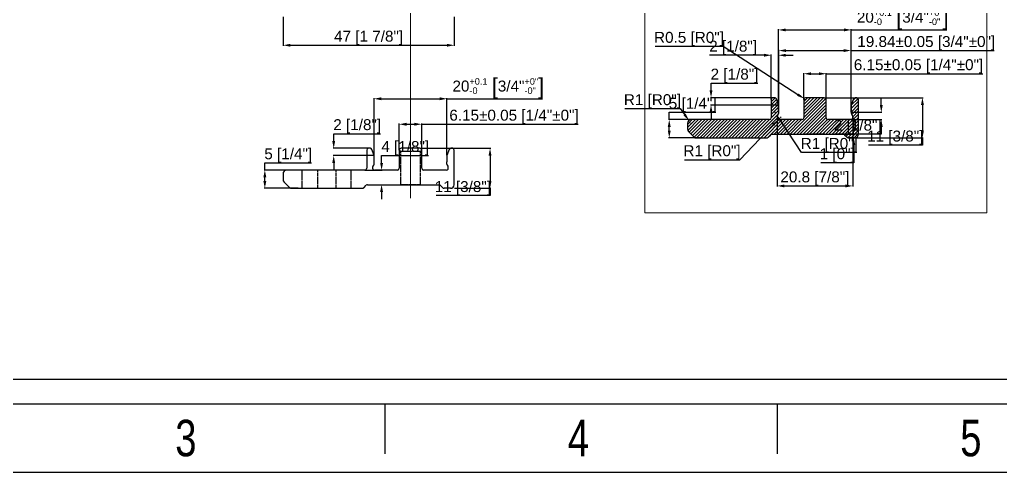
# Model space of a CAD drawing. Header units: millimetres. Extents: x 2185 to 26698, y 9658 to 17427.
# Drawn here: x 12673 to 12942.4, y 9658.1 to 9782.4 of the extents above; entities that cross this region are included whole.
import ezdxf

# ---------------------------------------------------------------- set-up
doc = ezdxf.new("R2010")
doc.units = ezdxf.units.MM
doc.linetypes.add('HIDDEN', pattern=[0.2, 0.1, -0.1])
doc.layers.add('02___PRT_ALL_AXES', color=7, linetype='Continuous')
doc.layers.add('DEFAULT_2', color=8, linetype='HIDDEN')
doc.styles.add('CKSTANDARD', font='arial.ttf')
doc.styles.add('Roamns', font='romans.shx')
doc.styles.get("Standard").update_dxf_attribs({"font": 'arial.ttf'})
doc.dimstyles.new('缩小5倍', dxfattribs={"dimtxt": 3, "dimasz": 2, "dimexe": 0.18, "dimexo": 0.0625, "dimgap": 0.09, "dimtad": 1, "dimtoh": 1, "dimzin": 9, "dimdsep": 46, "dimtxsty": 'Standard', "dimblk": '_FILLED', "dimcen": 0.09, "dimclrd": 3, "dimclre": 3, "dimclrt": 3, "dimazin": 2, "dimtfac": 1, "dimtofl": 0, "dimtmove": 0, "dimatfit": 3, "dimldrblk": '_FILLED', "dimfxl": 1, "dimtolj": 1, "dimtzin": 0, "dimarcsym": 0})

# ---------------------------------------------------------------- blocks, each defined once
blk = doc.blocks.new('standard template')
for p, q in [((456.3, 5254.1), (37408.8, 5254.1)), ((9417.5, 4851.4), (9417.5, 5254.1)), ((12589.2, 4851.4), (12589.2, 5254.1))]:
    blk.add_line(p, q)
blk.add_lwpolyline([(37962.6, 4700.3), (-97.5, 4700.3), (-97.5, 30879.2), (37962.6, 30879.2)], close=True)
at = {"style": 'CKSTANDARD', "width": 0.75}
for s, p in [('3', (7722.4, 4830.4)), ('4', (10894.1, 4830.4)), ('5', (14065.8, 4830.4))]:
    blk.add_text(s, height=294.8, dxfattribs=at).set_placement(p)
at = {"style": 'Roamns'}
for tag, p in [('PAGE_NAME', (27466, 7593.7)), ('PROJECT_NAME', (27466, 6883.9)), ('DRAWN_NAME', (27466, 6174.1)), ('VERSION', (34241, 6174.1)), ('SELECT_DATA', (27466, 5464.4)), ('PAGE_NUMBER', (34241, 5464.4))]:
    blk.add_attdef(tag, p, '', height=284.5, dxfattribs=at)
blk = doc.blocks.new('_FILLED')
at = {"color": 0, "linetype": 'ByBlock'}
blk.add_solid([(0, 0), (-1, 0.2), (-1, -0.2)], dxfattribs=at)
blk = doc.blocks.new('*D205')
at = {"color": 3, "lineweight": -2, "transparency": 16777216}
for p, q in [((12745.37, 9783.18), (12745.37, 9775.18)), ((12792.37, 9783.18), (12792.37, 9775.18)), ((12747.37, 9775.36), (12790.37, 9775.36))]:
    blk.add_line(p, q, dxfattribs=at)
at = {"layer": 'Defpoints', "color": 0, "transparency": 16777216}
for p in [(12745.37, 9783.25), (12792.37, 9783.25), (12792.37, 9775.36)]:
    blk.add_point(p, dxfattribs=at)
at = {"color": 3, "lineweight": -2, "transparency": 16777216, "xscale": 2, "yscale": 2, "zscale": 2, "rotation": 180}
blk.add_blockref('_FILLED', (12745.37, 9775.36), dxfattribs=at)
at = {"color": 3, "lineweight": -2, "transparency": 16777216, "xscale": 2, "yscale": 2, "zscale": 2}
blk.add_blockref('_FILLED', (12792.37, 9775.36), dxfattribs=at)
at = {"color": 3, "lineweight": 5, "transparency": 16777216, "insert": (12768.87, 9777.39), "char_height": 3, "attachment_point": 5}
blk.add_mtext('\\A1;47 [1 7/8"]', dxfattribs=at)
blk = doc.blocks.new('*D207')
at = {"color": 3, "lineweight": -2, "transparency": 16777216}
for p, q in [((12740.37, 9741.08), (12740.37, 9743.08)), ((12740.37, 9743.08), (12753.15, 9743.08)), ((12746.8, 9741.08), (12740.19, 9741.08)), ((12740.37, 9738.08), (12740.37, 9739.08)), ((12749.51, 9736.08), (12740.19, 9736.08))]:
    blk.add_line(p, q, dxfattribs=at)
at = {"layer": 'Defpoints', "color": 0, "transparency": 16777216}
for p in [(12740.37, 9741.08), (12746.87, 9741.08), (12749.57, 9736.08)]:
    blk.add_point(p, dxfattribs=at)
at = {"color": 3, "lineweight": -2, "transparency": 16777216, "xscale": 2, "yscale": 2, "zscale": 2}
for p, rotation in [((12740.37, 9741.08), 90), ((12740.37, 9736.08), 270)]:
    blk.add_blockref('_FILLED', p, dxfattribs=dict(at, rotation=rotation))
at = {"color": 3, "lineweight": 5, "transparency": 16777216, "insert": (12746.8, 9745.11), "char_height": 3, "attachment_point": 5}
blk.add_mtext('\\A1;5 [1/4"]', dxfattribs=at)
blk = doc.blocks.new('*D208')
at = {"color": 3, "lineweight": -2, "transparency": 16777216}
for p, q in [((12777.29, 9746.59), (12777.29, 9753.85)), ((12779.29, 9753.67), (12781.44, 9753.67)), ((12783.44, 9746.59), (12783.44, 9753.85)), ((12783.44, 9753.67), (12826.46, 9753.67))]:
    blk.add_line(p, q, dxfattribs=at)
at = {"layer": 'Defpoints', "color": 0, "transparency": 16777216}
for p in [(12783.44, 9753.67), (12777.29, 9746.53), (12783.44, 9746.53)]:
    blk.add_point(p, dxfattribs=at)
at = {"color": 3, "lineweight": -2, "transparency": 16777216, "xscale": 2, "yscale": 2, "zscale": 2, "rotation": 180}
blk.add_blockref('_FILLED', (12777.29, 9753.67), dxfattribs=at)
at = {"color": 3, "lineweight": -2, "transparency": 16777216, "xscale": 2, "yscale": 2, "zscale": 2}
blk.add_blockref('_FILLED', (12783.44, 9753.67), dxfattribs=at)
at = {"color": 3, "lineweight": 5, "transparency": 16777216, "insert": (12808.81, 9755.71), "char_height": 3, "attachment_point": 5}
blk.add_mtext('\\A1;6.15±0.05 [1/4"±0"]', dxfattribs=at)
blk = doc.blocks.new('*D209')
at = {"color": 3, "lineweight": -2, "transparency": 16777216}
for p, q in [((12783, 9747.08), (12802.39, 9747.08)), ((12802.21, 9745.08), (12802.21, 9738.08)), ((12802.21, 9734.08), (12787.38, 9734.08)), ((12792.43, 9736.08), (12802.39, 9736.08)), ((12802.21, 9736.08), (12802.21, 9734.08))]:
    blk.add_line(p, q, dxfattribs=at)
at = {"layer": 'Defpoints', "color": 0, "transparency": 16777216}
for p in [(12782.94, 9747.08), (12792.37, 9736.08), (12802.21, 9736.08)]:
    blk.add_point(p, dxfattribs=at)
at = {"color": 3, "lineweight": -2, "transparency": 16777216, "xscale": 2, "yscale": 2, "zscale": 2}
for p, rotation in [((12802.21, 9747.08), 90), ((12802.21, 9736.08), 270)]:
    blk.add_blockref('_FILLED', p, dxfattribs=dict(at, rotation=rotation))
at = {"color": 3, "lineweight": 5, "transparency": 16777216, "insert": (12794.75, 9736.11), "char_height": 3, "attachment_point": 5}
blk.add_mtext('\\A1;11 [3/8"]', dxfattribs=at)
blk = doc.blocks.new('*D210')
at = {"color": 3, "lineweight": -2, "transparency": 16777216}
for p, q in [((12772.43, 9743.08), (12772.43, 9745.08)), ((12772.43, 9745.08), (12785.33, 9745.08)), ((12767.93, 9741.08), (12772.61, 9741.08)), ((12769.43, 9737.08), (12772.61, 9737.08)), ((12772.43, 9735.08), (12772.43, 9733.08))]:
    blk.add_line(p, q, dxfattribs=at)
at = {"layer": 'Defpoints', "color": 0, "transparency": 16777216}
for p in [(12767.87, 9741.08), (12772.43, 9741.08), (12769.37, 9737.08)]:
    blk.add_point(p, dxfattribs=at)
at = {"color": 3, "lineweight": -2, "transparency": 16777216, "xscale": 2, "yscale": 2, "zscale": 2}
for p, rotation in [((12772.43, 9741.08), 270), ((12772.43, 9737.08), 90)]:
    blk.add_blockref('_FILLED', p, dxfattribs=dict(at, rotation=rotation))
at = {"color": 3, "lineweight": 5, "transparency": 16777216, "insert": (12778.93, 9747.11), "char_height": 3, "attachment_point": 5}
blk.add_mtext('\\A1;4 [1/8"]', dxfattribs=at)
blk = doc.blocks.new('*D211')
at = {"color": 3, "lineweight": -2, "transparency": 16777216}
for p, q in [((12770.37, 9745.14), (12770.37, 9760.85)), ((12790.37, 9745.14), (12790.37, 9760.85)), ((12772.37, 9760.67), (12788.37, 9760.67)), ((12790.37, 9760.67), (12816.63, 9760.67))]:
    blk.add_line(p, q, dxfattribs=at)
at = {"layer": 'Defpoints', "color": 0, "transparency": 16777216}
for p in [(12790.37, 9760.67), (12770.37, 9745.08), (12790.37, 9745.08)]:
    blk.add_point(p, dxfattribs=at)
at = {"color": 3, "lineweight": -2, "transparency": 16777216, "xscale": 2, "yscale": 2, "zscale": 2, "rotation": 180}
blk.add_blockref('_FILLED', (12770.37, 9760.67), dxfattribs=at)
at = {"color": 3, "lineweight": -2, "transparency": 16777216, "xscale": 2, "yscale": 2, "zscale": 2}
blk.add_blockref('_FILLED', (12790.37, 9760.67), dxfattribs=at)
at = {"color": 3, "lineweight": 5, "transparency": 16777216, "insert": (12804.5, 9763.51), "char_height": 3, "attachment_point": 5}
blk.add_mtext('\\A1;20{\\H1.8;\\S+0.1^ -0;} {\\o\\l\\H4.32;[}3/4"{\\H1.8;\\S+0"^ -0";}{\\o\\l\\H4.32;]}', dxfattribs=at)
blk = doc.blocks.new('*D212')
at = {"color": 3, "lineweight": -2, "transparency": 16777216}
for p, q in [((12759.28, 9749.08), (12759.28, 9751.08)), ((12759.28, 9751.08), (12772.11, 9751.08)), ((12769.41, 9747.08), (12759.1, 9747.08)), ((12770.3, 9745.08), (12759.1, 9745.08)), ((12759.28, 9743.08), (12759.28, 9741.08))]:
    blk.add_line(p, q, dxfattribs=at)
at = {"layer": 'Defpoints', "color": 0, "transparency": 16777216}
for p in [(12759.28, 9745.08), (12769.48, 9747.08), (12770.37, 9745.08)]:
    blk.add_point(p, dxfattribs=at)
at = {"color": 3, "lineweight": -2, "transparency": 16777216, "xscale": 2, "yscale": 2, "zscale": 2}
for p, rotation in [((12759.28, 9747.08), 270), ((12759.28, 9745.08), 90)]:
    blk.add_blockref('_FILLED', p, dxfattribs=dict(at, rotation=rotation))
at = {"color": 3, "lineweight": 5, "transparency": 16777216, "insert": (12765.74, 9753.11), "char_height": 3, "attachment_point": 5}
blk.add_mtext('\\A1;2 [1/8"]', dxfattribs=at)
blk = doc.blocks.new('*D194')
at = {"color": 3, "lineweight": -2, "transparency": 16777216}
for p, q in [((12851.43, 9754.95), (12851.43, 9756.95)), ((12851.43, 9756.95), (12864.21, 9756.95)), ((12857.87, 9754.95), (12851.25, 9754.95)), ((12851.43, 9751.95), (12851.43, 9752.95)), ((12860.58, 9749.95), (12851.25, 9749.95))]:
    blk.add_line(p, q, dxfattribs=at)
at = {"layer": 'Defpoints', "color": 0, "transparency": 16777216}
for p in [(12851.43, 9754.95), (12857.93, 9754.95), (12860.64, 9749.95)]:
    blk.add_point(p, dxfattribs=at)
at = {"color": 3, "lineweight": -2, "transparency": 16777216, "xscale": 2, "yscale": 2, "zscale": 2}
for p, rotation in [((12851.43, 9754.95), 90), ((12851.43, 9749.95), 270)]:
    blk.add_blockref('_FILLED', p, dxfattribs=dict(at, rotation=rotation))
at = {"color": 3, "lineweight": 5, "transparency": 16777216, "insert": (12857.87, 9758.98), "char_height": 3, "attachment_point": 5}
blk.add_mtext('\\A1;5 [1/4"]', dxfattribs=at)
blk = doc.blocks.new('*D195')
at = {"color": 3, "lineweight": -2, "transparency": 16777216}
for p, q in [((12888.36, 9760.46), (12888.36, 9767.72)), ((12890.36, 9767.54), (12892.51, 9767.54)), ((12894.51, 9760.46), (12894.51, 9767.72)), ((12894.51, 9767.54), (12937.52, 9767.54))]:
    blk.add_line(p, q, dxfattribs=at)
at = {"layer": 'Defpoints', "color": 0, "transparency": 16777216}
for p in [(12894.51, 9767.54), (12888.36, 9760.4), (12894.51, 9760.4)]:
    blk.add_point(p, dxfattribs=at)
at = {"color": 3, "lineweight": -2, "transparency": 16777216, "xscale": 2, "yscale": 2, "zscale": 2, "rotation": 180}
blk.add_blockref('_FILLED', (12888.36, 9767.54), dxfattribs=at)
at = {"color": 3, "lineweight": -2, "transparency": 16777216, "xscale": 2, "yscale": 2, "zscale": 2}
blk.add_blockref('_FILLED', (12894.51, 9767.54), dxfattribs=at)
at = {"color": 3, "lineweight": 5, "transparency": 16777216, "insert": (12919.88, 9769.57), "char_height": 3, "attachment_point": 5}
blk.add_mtext('\\A1;6.15±0.05 [1/4"±0"]', dxfattribs=at)
blk = doc.blocks.new('*D196')
at = {"color": 3, "lineweight": -2, "transparency": 16777216}
for p, q in [((12894.07, 9760.95), (12921.14, 9760.95)), ((12920.96, 9758.95), (12920.96, 9751.95)), ((12902.49, 9749.95), (12921.14, 9749.95)), ((12920.96, 9749.95), (12920.96, 9747.95)), ((12920.96, 9747.95), (12906.13, 9747.95))]:
    blk.add_line(p, q, dxfattribs=at)
at = {"layer": 'Defpoints', "color": 0, "transparency": 16777216}
for p in [(12894.01, 9760.95), (12902.43, 9749.95), (12920.96, 9749.95)]:
    blk.add_point(p, dxfattribs=at)
at = {"color": 3, "lineweight": -2, "transparency": 16777216, "xscale": 2, "yscale": 2, "zscale": 2}
for p, rotation in [((12920.96, 9760.95), 90), ((12920.96, 9749.95), 270)]:
    blk.add_blockref('_FILLED', p, dxfattribs=dict(at, rotation=rotation))
at = {"color": 3, "lineweight": 5, "transparency": 16777216, "insert": (12913.5, 9749.98), "char_height": 3, "attachment_point": 5}
blk.add_mtext('\\A1;11 [3/8"]', dxfattribs=at)
blk = doc.blocks.new('*D197')
at = {"color": 3, "lineweight": -2, "transparency": 16777216}
for p, q in [((12881.43, 9759.01), (12881.43, 9779.75)), ((12883.43, 9779.57), (12899.43, 9779.57)), ((12901.43, 9759.01), (12901.43, 9779.75)), ((12901.43, 9779.57), (12927.69, 9779.57))]:
    blk.add_line(p, q, dxfattribs=at)
at = {"layer": 'Defpoints', "color": 0, "transparency": 16777216}
for p in [(12901.43, 9779.57), (12881.43, 9758.95), (12901.43, 9758.95)]:
    blk.add_point(p, dxfattribs=at)
at = {"color": 3, "lineweight": -2, "transparency": 16777216, "xscale": 2, "yscale": 2, "zscale": 2, "rotation": 180}
blk.add_blockref('_FILLED', (12881.43, 9779.57), dxfattribs=at)
at = {"color": 3, "lineweight": -2, "transparency": 16777216, "xscale": 2, "yscale": 2, "zscale": 2}
blk.add_blockref('_FILLED', (12901.43, 9779.57), dxfattribs=at)
at = {"color": 3, "lineweight": 5, "transparency": 16777216, "insert": (12915.56, 9782.42), "char_height": 3, "attachment_point": 5}
blk.add_mtext('\\A1;20{\\H1.8;\\S+0.1^ -0;} {\\o\\l\\H4.32;[}3/4"{\\H1.8;\\S+0"^ -0";}{\\o\\l\\H4.32;]}', dxfattribs=at)
blk = doc.blocks.new('*D198')
at = {"color": 3, "lineweight": -2, "transparency": 16777216}
for p, q in [((12862.9, 9762.95), (12862.9, 9764.95)), ((12862.9, 9764.95), (12875.73, 9764.95)), ((12880.48, 9760.95), (12862.72, 9760.95)), ((12881.37, 9758.95), (12862.72, 9758.95)), ((12862.9, 9756.95), (12862.9, 9754.95))]:
    blk.add_line(p, q, dxfattribs=at)
at = {"layer": 'Defpoints', "color": 0, "transparency": 16777216}
for p in [(12880.54, 9760.95), (12862.9, 9758.95), (12881.43, 9758.95)]:
    blk.add_point(p, dxfattribs=at)
at = {"color": 3, "lineweight": -2, "transparency": 16777216, "xscale": 2, "yscale": 2, "zscale": 2}
for p, rotation in [((12862.9, 9760.95), 270), ((12862.9, 9758.95), 90)]:
    blk.add_blockref('_FILLED', p, dxfattribs=dict(at, rotation=rotation))
at = {"color": 3, "lineweight": 5, "transparency": 16777216, "insert": (12869.36, 9766.98), "char_height": 3, "attachment_point": 5}
blk.add_mtext('\\A1;2 [1/8"]', dxfattribs=at)
blk = doc.blocks.new('*D199')
at = {"color": 3, "lineweight": -2, "transparency": 16777216}
for p, q in [((12881.51, 9757.01), (12881.51, 9774.08)), ((12883.51, 9773.9), (12899.35, 9773.9)), ((12901.35, 9757.01), (12901.35, 9774.08)), ((12901.35, 9773.9), (12940.67, 9773.9))]:
    blk.add_line(p, q, dxfattribs=at)
at = {"layer": 'Defpoints', "color": 0, "transparency": 16777216}
for p in [(12901.35, 9773.9), (12881.51, 9756.95), (12901.35, 9756.95)]:
    blk.add_point(p, dxfattribs=at)
at = {"color": 3, "lineweight": -2, "transparency": 16777216, "xscale": 2, "yscale": 2, "zscale": 2, "rotation": 180}
blk.add_blockref('_FILLED', (12881.51, 9773.9), dxfattribs=at)
at = {"color": 3, "lineweight": -2, "transparency": 16777216, "xscale": 2, "yscale": 2, "zscale": 2}
blk.add_blockref('_FILLED', (12901.35, 9773.9), dxfattribs=at)
at = {"color": 3, "lineweight": 5, "transparency": 16777216, "insert": (12922.01, 9775.93), "char_height": 3, "attachment_point": 5}
blk.add_mtext('\\A1;19.84±0.05 [3/4"±0"]', dxfattribs=at)
blk = doc.blocks.new('*D214')
at = {"color": 3, "lineweight": -2, "transparency": 16777216}
for p, q in [((12902.1, 9752.95), (12902.1, 9754.95)), ((12899.29, 9750.95), (12902.28, 9750.95)), ((12900.7, 9749.95), (12902.28, 9749.95)), ((12902.1, 9747.95), (12902.1, 9743.11)), ((12902.1, 9743.11), (12893.1, 9743.11))]:
    blk.add_line(p, q, dxfattribs=at)
at = {"layer": 'Defpoints', "color": 0, "transparency": 16777216}
for p in [(12899.22, 9750.95), (12900.64, 9749.95), (12902.1, 9749.95)]:
    blk.add_point(p, dxfattribs=at)
at = {"color": 3, "lineweight": -2, "transparency": 16777216, "xscale": 2, "yscale": 2, "zscale": 2}
for p, rotation in [((12902.1, 9750.95), 270), ((12902.1, 9749.95), 90)]:
    blk.add_blockref('_FILLED', p, dxfattribs=dict(at, rotation=rotation))
at = {"color": 3, "lineweight": 5, "transparency": 16777216, "insert": (12897.56, 9745.12), "char_height": 3, "attachment_point": 5}
blk.add_mtext('\\A1;1 [0"]', dxfattribs=at)
blk = doc.blocks.new('*D215')
at = {"color": 3, "lineweight": -2, "transparency": 16777216}
for p, q in [((12909.66, 9758.95), (12909.66, 9760.95)), ((12901.41, 9756.95), (12909.84, 9756.95)), ((12901.35, 9754.95), (12909.84, 9754.95)), ((12909.66, 9752.95), (12909.66, 9750.95)), ((12909.66, 9750.95), (12896.82, 9750.95))]:
    blk.add_line(p, q, dxfattribs=at)
at = {"layer": 'Defpoints', "color": 0, "transparency": 16777216}
for p in [(12901.35, 9756.95), (12901.29, 9754.95), (12909.66, 9754.95)]:
    blk.add_point(p, dxfattribs=at)
at = {"color": 3, "lineweight": -2, "transparency": 16777216, "xscale": 2, "yscale": 2, "zscale": 2}
for p, rotation in [((12909.66, 9756.95), 270), ((12909.66, 9754.95), 90)]:
    blk.add_blockref('_FILLED', p, dxfattribs=dict(at, rotation=rotation))
at = {"color": 3, "lineweight": 5, "transparency": 16777216, "insert": (12903.2, 9752.98), "char_height": 3, "attachment_point": 5}
blk.add_mtext('\\A1;2 [1/8"]', dxfattribs=at)
blk = doc.blocks.new('*D216')
at = {"color": 3, "lineweight": -2, "transparency": 16777216}
for p, q in [((12877.43, 9772.62), (12862.51, 9772.62)), ((12879.43, 9760.51), (12879.43, 9772.8)), ((12881.43, 9759.01), (12881.43, 9772.8)), ((12883.43, 9772.62), (12885.43, 9772.62))]:
    blk.add_line(p, q, dxfattribs=at)
at = {"layer": 'Defpoints', "color": 0, "transparency": 16777216}
for p in [(12879.43, 9772.62), (12879.43, 9760.45), (12881.43, 9758.95)]:
    blk.add_point(p, dxfattribs=at)
at = {"color": 3, "lineweight": -2, "transparency": 16777216, "xscale": 2, "yscale": 2, "zscale": 2}
blk.add_blockref('_FILLED', (12879.43, 9772.62), dxfattribs=at)
at = {"color": 3, "lineweight": -2, "transparency": 16777216, "xscale": 2, "yscale": 2, "zscale": 2, "rotation": 180}
blk.add_blockref('_FILLED', (12881.43, 9772.62), dxfattribs=at)
at = {"color": 3, "lineweight": 5, "transparency": 16777216, "insert": (12868.97, 9774.65), "char_height": 3, "attachment_point": 5}
blk.add_mtext('\\A1;2 [1/8"]', dxfattribs=at)
blk = doc.blocks.new('*D217')
at = {"color": 3, "lineweight": -2, "transparency": 16777216}
for p, q in [((12881.03, 9755.58), (12881.03, 9736.56)), ((12901.83, 9755.58), (12901.83, 9736.56)), ((12883.03, 9736.74), (12899.83, 9736.74))]:
    blk.add_line(p, q, dxfattribs=at)
at = {"layer": 'Defpoints', "color": 0, "transparency": 16777216}
for p in [(12881.03, 9755.65), (12901.83, 9755.65), (12901.83, 9736.74)]:
    blk.add_point(p, dxfattribs=at)
at = {"color": 3, "lineweight": -2, "transparency": 16777216, "xscale": 2, "yscale": 2, "zscale": 2, "rotation": 180}
blk.add_blockref('_FILLED', (12881.03, 9736.74), dxfattribs=at)
at = {"color": 3, "lineweight": -2, "transparency": 16777216, "xscale": 2, "yscale": 2, "zscale": 2}
blk.add_blockref('_FILLED', (12901.83, 9736.74), dxfattribs=at)
at = {"color": 3, "lineweight": 5, "transparency": 16777216, "insert": (12891.43, 9738.77), "char_height": 3, "attachment_point": 5}
blk.add_mtext('\\A1;20.8 [7/8"]', dxfattribs=at)
blk = doc.blocks.new('*D218')
at = {"color": 3, "lineweight": -2, "transparency": 16777216}
for p, q in [((12880.42, 9756.95), (12880.6, 9756.95)), ((12880.51, 9756.86), (12880.51, 9757.04)), ((12887.74, 9745.95), (12882.16, 9754.44)), ((12902.92, 9745.95), (12887.74, 9745.95))]:
    blk.add_line(p, q, dxfattribs=at)
blk.add_arc((12880.51, 9756.95), 1, 293.0111, 315.8832, dxfattribs=at)
at = {"layer": 'Defpoints', "color": 0, "transparency": 16777216}
for p in [(12880.51, 9756.95), (12881.06, 9756.11)]:
    blk.add_point(p, dxfattribs=at)
at = {"color": 3, "lineweight": -2, "transparency": 16777216, "xscale": 2, "yscale": 2, "zscale": 2, "rotation": 123.3243531956145}
blk.add_blockref('_FILLED', (12881.06, 9756.11), dxfattribs=at)
at = {"color": 3, "lineweight": 5, "transparency": 16777216, "insert": (12895.38, 9747.96), "char_height": 3, "attachment_point": 5}
blk.add_mtext('\\A1;R1 [R0"]', dxfattribs=at)
blk = doc.blocks.new('*D219')
at = {"color": 3, "lineweight": -2, "transparency": 16777216}
for p, q in [((12881.94, 9755.65), (12882.12, 9755.65)), ((12882.03, 9755.56), (12882.03, 9755.74)), ((12870.81, 9743.93), (12879.96, 9753.48)), ((12855.63, 9743.93), (12870.81, 9743.93))]:
    blk.add_line(p, q, dxfattribs=at)
blk.add_arc((12882.03, 9755.65), 1, 207.1784, 236.5438, dxfattribs=at)
at = {"layer": 'Defpoints', "color": 0, "transparency": 16777216}
for p in [(12882.03, 9755.65), (12881.34, 9754.92)]:
    blk.add_point(p, dxfattribs=at)
at = {"color": 3, "lineweight": -2, "transparency": 16777216, "xscale": 2, "yscale": 2, "zscale": 2, "rotation": 46.2305995474691}
blk.add_blockref('_FILLED', (12881.34, 9754.92), dxfattribs=at)
at = {"color": 3, "lineweight": 5, "transparency": 16777216, "insert": (12863.17, 9745.95), "char_height": 3, "attachment_point": 5}
blk.add_mtext('\\A1;R1 [R0"]', dxfattribs=at)
blk = doc.blocks.new('*D220')
at = {"color": 3, "lineweight": -2, "transparency": 16777216}
for p, q in [((12839.26, 9757.96), (12854.45, 9757.96)), ((12854.45, 9757.96), (12855.64, 9756.35)), ((12857.34, 9753.95), (12857.52, 9753.95)), ((12857.43, 9753.86), (12857.43, 9754.04))]:
    blk.add_line(p, q, dxfattribs=at)
at = {"layer": 'Defpoints', "color": 0, "transparency": 16777216}
for p in [(12856.83, 9754.75), (12857.43, 9753.95)]:
    blk.add_point(p, dxfattribs=at)
at = {"color": 3, "lineweight": -2, "transparency": 16777216, "xscale": 2, "yscale": 2, "zscale": 2, "rotation": 306.6338123293356}
blk.add_blockref('_FILLED', (12856.83, 9754.75), dxfattribs=at)
at = {"color": 3, "lineweight": 5, "transparency": 16777216, "insert": (12846.81, 9759.97), "char_height": 3, "attachment_point": 5}
blk.add_mtext('\\A1;R1 [R0"]', dxfattribs=at)
blk = doc.blocks.new('*D221')
at = {"color": 3, "lineweight": -2, "transparency": 16777216}
for p, q in [((12847.55, 9775.07), (12866.23, 9775.07)), ((12866.23, 9775.07), (12886.76, 9761.8)), ((12888.77, 9760.45), (12888.95, 9760.45)), ((12888.86, 9760.36), (12888.86, 9760.54))]:
    blk.add_line(p, q, dxfattribs=at)
at = {"layer": 'Defpoints', "color": 0, "transparency": 16777216}
for p in [(12888.44, 9760.72), (12888.86, 9760.45)]:
    blk.add_point(p, dxfattribs=at)
at = {"color": 3, "lineweight": -2, "transparency": 16777216, "xscale": 2, "yscale": 2, "zscale": 2, "rotation": 327.1248593963745}
blk.add_blockref('_FILLED', (12888.44, 9760.72), dxfattribs=at)
at = {"color": 3, "lineweight": 5, "transparency": 16777216, "insert": (12856.85, 9777.08), "char_height": 3, "attachment_point": 5}
blk.add_mtext('\\A1;R0.5 [R0"]', dxfattribs=at)

msp = doc.modelspace()

# ---------------------------------------------------------------- hatches: boundary and pattern name
at = {"lineweight": 5}
h = msp.add_hatch(dxfattribs=at)
h.set_pattern_fill('ANSI31', color=2, scale=5)
h.set_pattern_definition([(45, (11106.2868, 1630.7062), (-0.44194174, 0.44194174), [])])
h.paths.add_polyline_path([(12857.431, 9754.947, 0.4142136), (12856.431, 9753.947), (12856.431, 9752.361, 0.1989124), (12856.724, 9751.654), (12858.284, 9750.093, 0.1989124), (12858.638, 9749.947), (12878.224, 9749.947, 0.1989124), (12878.577, 9750.093), (12879.284, 9750.8, -0.1989124), (12879.638, 9750.947), (12899.224, 9750.947, -0.1989124), (12899.577, 9750.8), (12900.284, 9750.093, 0.1989124), (12900.638, 9749.947), (12902.431, 9749.947, 0.4142136), (12903.431, 9750.947), (12903.431, 9760.447, 0.4142136), (12902.931, 9760.947), (12902.485, 9760.947, 0.3187078), (12902.014, 9760.612), (12901.431, 9758.947), (12901.431, 9757.338, 0.2849033), (12901.591, 9756.297, -0.2873746), (12901.747, 9755.246, -0.2981252), (12901.289, 9754.947), (12895.006, 9754.947, -0.4142136), (12894.506, 9755.447), (12894.506, 9760.447, 0.4142136), (12894.006, 9760.947), (12888.856, 9760.947, 0.4142136), (12888.356, 9760.447), (12888.356, 9755.447, -0.4142136), (12887.856, 9754.947), (12881.573, 9754.947, -0.2981331), (12881.114, 9755.246, -0.2873707), (12881.271, 9756.297, 0.2849033), (12881.431, 9757.338), (12881.431, 9758.947), (12880.848, 9760.612, 0.3187078), (12880.376, 9760.947), (12879.931, 9760.947, 0.4142136), (12879.431, 9760.447), (12879.431, 9755.447, -0.4142136), (12878.931, 9754.947)])
h.paths.add_polyline_path([(12878.445, 9742.177), (12883.612, 9742.177), (12883.612, 9749.677), (12878.445, 9749.677)], flags=9)

# ---------------------------------------------------------------- linework, layer by layer
at = {"color": 1, "lineweight": 5}
msp.add_line((12780.366, 9733.405), (12780.366, 9872.731), dxfattribs=at)
at = {"color": 7, "linetype": 'Continuous'}
for p, q in [((12880.376, 9760.947), (12879.931, 9760.947)), ((12894.006, 9760.947), (12888.856, 9760.947)), ((12902.931, 9760.947), (12902.485, 9760.947)), ((12879.431, 9760.447), (12879.431, 9755.447)), ((12881.431, 9758.947), (12880.848, 9760.612)), ((12881.431, 9757.338), (12881.431, 9758.947)), ((12888.356, 9760.447), (12888.356, 9755.447)), ((12894.506, 9755.447), (12894.506, 9760.447)), ((12902.014, 9760.612), (12901.431, 9758.947)), ((12901.431, 9758.947), (12901.431, 9757.338)), ((12903.431, 9750.947), (12903.431, 9760.447)), ((12856.431, 9753.947), (12856.431, 9752.361)), ((12878.931, 9754.947), (12857.431, 9754.947)), ((12887.856, 9754.947), (12881.573, 9754.947)), ((12901.289, 9754.947), (12895.006, 9754.947)), ((12856.724, 9751.654), (12858.284, 9750.093)), ((12858.638, 9749.947), (12878.224, 9749.947)), ((12878.577, 9750.093), (12879.284, 9750.8)), ((12879.638, 9750.947), (12899.224, 9750.947)), ((12899.577, 9750.8), (12900.284, 9750.093)), ((12902.431, 9749.947), (12900.638, 9749.947)), ((12768.366, 9746.582), (12768.366, 9741.582)), ((12769.311, 9747.082), (12768.866, 9747.082)), ((12770.366, 9745.082), (12769.783, 9746.747)), ((12770.366, 9743.474), (12770.366, 9745.082)), ((12777.291, 9746.582), (12777.291, 9741.582)), ((12782.941, 9747.082), (12777.791, 9747.082)), ((12783.441, 9741.582), (12783.441, 9746.582)), ((12790.949, 9746.747), (12790.366, 9745.082)), ((12790.366, 9745.082), (12790.366, 9743.474)), ((12791.866, 9747.082), (12791.421, 9747.082)), ((12792.366, 9737.082), (12792.366, 9746.582)), ((12745.366, 9740.082), (12745.366, 9738.496)), ((12767.866, 9741.082), (12746.366, 9741.082)), ((12776.791, 9741.082), (12770.508, 9741.082)), ((12790.224, 9741.082), (12783.941, 9741.082)), ((12745.659, 9737.789), (12747.22, 9736.229)), ((12767.513, 9736.229), (12768.22, 9736.936)), ((12768.573, 9737.082), (12788.159, 9737.082)), ((12788.513, 9736.936), (12789.22, 9736.229)), ((12747.573, 9736.082), (12767.159, 9736.082)), ((12791.366, 9736.082), (12789.573, 9736.082))]:
    msp.add_line(p, q, dxfattribs=at)
msp.add_lwpolyline([(12650.251, 9926.186), (12976.148, 9926.186), (12976.148, 9683.587), (12650.251, 9683.587)], close=True)
at = {"color": 6, "lineweight": 5}
msp.add_lwpolyline([(12844.736, 9729.354), (12938.601, 9729.354), (12938.601, 9788.714), (12844.736, 9788.714)], close=True, dxfattribs=at)
at = {"color": 7, "linetype": 'Continuous'}
for centre, radius, start, end in [((12879.931, 9760.447), 0.5, 90, 180), ((12880.376, 9760.447), 0.5, 19.29005, 90), ((12888.856, 9760.447), 0.5, 90, 180), ((12894.006, 9760.447), 0.5, 0, 90), ((12902.485, 9760.447), 0.5, 90, 160.70995), ((12902.931, 9760.447), 0.5, 0, 90), ((12878.931, 9755.447), 0.5, 270, 0), ((12882.031, 9755.647), 1, 139.4642, 203.59742), ((12880.511, 9756.947), 1, 319.4642, 23.07392), ((12887.856, 9755.447), 0.5, 270, 0), ((12895.006, 9755.447), 0.5, 180, 270), ((12902.351, 9756.947), 1, 156.92608, 220.5358), ((12900.831, 9755.647), 1, 336.40258, 40.5358), ((12857.431, 9753.947), 1, 90, 180), ((12881.573, 9755.447), 0.5, 203.59742, 270), ((12901.289, 9755.447), 0.5, 270, 336.40258), ((12857.431, 9752.361), 1, 180, 225), ((12858.638, 9750.447), 0.5, 225, 270), ((12878.224, 9750.447), 0.5, 270, 315), ((12879.638, 9750.447), 0.5, 90, 135), ((12899.224, 9750.447), 0.5, 45, 90), ((12900.638, 9750.447), 0.5, 225, 270), ((12902.431, 9750.947), 1, 270, 0), ((12768.866, 9746.582), 0.5, 90, 180), ((12769.311, 9746.582), 0.5, 19.29005, 90), ((12777.791, 9746.582), 0.5, 90, 180), ((12782.941, 9746.582), 0.5, 0, 90), ((12791.421, 9746.582), 0.5, 90, 160.70995), ((12791.866, 9746.582), 0.5, 0, 90), ((12770.966, 9741.782), 1, 139.4642, 203.59742), ((12769.446, 9743.082), 1, 319.4642, 23.07392), ((12791.286, 9743.082), 1, 156.92608, 220.5358), ((12789.766, 9741.782), 1, 336.40258, 40.5358), ((12746.366, 9740.082), 1, 90, 180), ((12767.866, 9741.582), 0.5, 270, 0), ((12770.508, 9741.582), 0.5, 203.59742, 270), ((12776.791, 9741.582), 0.5, 270, 0), ((12783.941, 9741.582), 0.5, 180, 270), ((12790.224, 9741.582), 0.5, 270, 336.40258), ((12746.366, 9738.496), 1, 180, 225), ((12768.573, 9736.582), 0.5, 90, 135), ((12788.159, 9736.582), 0.5, 45, 90), ((12791.366, 9737.082), 1, 270, 0), ((12747.573, 9736.582), 0.5, 225, 270), ((12767.159, 9736.582), 0.5, 270, 315), ((12789.573, 9736.582), 0.5, 225, 270)]:
    msp.add_arc(centre, radius, start, end, dxfattribs=at)
at = {"layer": '02___PRT_ALL_AXES', "color": 8, "linetype": 'HIDDEN'}
for p, q in [((12894.131, 9750.947), (12888.731, 9750.947)), ((12783.066, 9737.082), (12777.666, 9737.082))]:
    msp.add_line(p, q, dxfattribs=at)
at = {"layer": 'DEFAULT_2', "color": 8, "linetype": 'HIDDEN'}
for p, q in [((12777.296, 9746.652), (12777.666, 9746.282)), ((12777.666, 9746.282), (12783.066, 9746.282)), ((12777.666, 9746.282), (12777.666, 9737.082)), ((12783.436, 9746.652), (12783.066, 9746.282)), ((12783.066, 9746.282), (12783.066, 9737.082)), ((12750.616, 9736.082), (12750.616, 9741.082)), ((12754.866, 9741.082), (12754.866, 9736.082)), ((12759.866, 9741.082), (12759.866, 9736.082)), ((12764.116, 9736.082), (12764.116, 9741.082))]:
    msp.add_line(p, q, dxfattribs=at)

# ---------------------------------------------------------------- block references
at = {"transparency": 33554595, "xscale": 0.03398410215925574, "yscale": 0.03398410215925574, "zscale": 0.03398410215925574}
msp.add_blockref('standard template', (12453.327, 9498.357), dxfattribs=at)

# ---------------------------------------------------------------- dimensions: what is measured, and where the dimension line sits
at = {"color": 6, "lineweight": 5}
for base, p1, p2, override, picture, middle in [((12901.431, 9779.572), (12881.431, 9758.947), (12901.431, 9758.947), {"dimtol": 1, "dimtp": 0.1, "dimtm": 1e-09, "dimtfac": 0.6, "dimtzin": 8}, '*D197', (12915.562, 9782.422)), ((12790.366, 9760.665), (12770.366, 9745.082), (12790.366, 9745.082), {"dimgap": 0.09, "dimtol": 1, "dimlim": 0, "dimtp": 0.1, "dimtm": 1e-09, "dimtfac": 0.6, "dimtzin": 8}, '*D211', (12804.498, 9763.515))]:
    dim = msp.add_linear_dim(base=base, p1=p1, p2=p2, dimstyle='缩小5倍', override=override, dxfattribs=at)
    dim.commit()
    dim.dimension.update_dxf_attribs({"geometry": picture, "text_midpoint": middle})
for base, p1, p2, picture, middle in [((12792.366, 9775.359), (12745.366, 9783.246), (12792.366, 9783.246), '*D205', (12768.866, 9777.391)), ((12879.431, 9772.621), (12881.431, 9758.947), (12879.431, 9760.447), '*D216', (12868.969, 9774.653)), ((12901.831, 9736.737), (12881.031, 9755.647), (12901.831, 9755.647), '*D217', (12891.431, 9738.769))]:
    dim = msp.add_linear_dim(base=base, p1=p1, p2=p2, dimstyle='缩小5倍', dxfattribs=at)
    dim.commit()
    dim.dimension.update_dxf_attribs({"geometry": picture, "text_midpoint": middle})
for center, mpoint, picture, middle in [((12888.856, 9760.447), (12888.436, 9760.718), '*D221', (12856.847, 9775.069)), ((12882.031, 9755.647), (12881.339, 9754.925), '*D219', (12863.174, 9743.935)), ((12880.511, 9756.947), (12881.06, 9756.111), '*D218', (12895.378, 9745.951))]:
    dim = msp.add_radius_dim(center=center, mpoint=mpoint, dimstyle='缩小5倍', dxfattribs=at)
    dim.commit()
    dim.dimension.update_dxf_attribs({"geometry": picture, "text_midpoint": middle, "dimtype": 164})
for base, p1, p2, picture, middle in [((12901.351, 9773.899), (12881.511, 9756.947), (12901.351, 9756.947), '*D199', (12922.012, 9773.899)), ((12894.506, 9767.538), (12888.356, 9760.397), (12894.506, 9760.397), '*D195', (12919.876, 9767.538)), ((12783.441, 9753.674), (12777.291, 9746.532), (12783.441, 9746.532), '*D208', (12808.811, 9753.674))]:
    dim = msp.add_linear_dim(base=base, p1=p1, p2=p2, dimstyle='缩小5倍', override={"dimtol": 1, "dimtp": 0.05, "dimtm": 0.05, "dimtzin": 8}, dxfattribs=at)
    dim.commit()
    dim.dimension.update_dxf_attribs({"geometry": picture, "text_midpoint": middle, "dimtype": 160})
for base, p1, p2, picture, middle in [((12862.901, 9758.947), (12880.54, 9760.947), (12881.431, 9758.947), '*D198', (12869.363, 9764.947)), ((12759.278, 9745.082), (12769.476, 9747.082), (12770.366, 9745.082), '*D212', (12765.739, 9751.082)), ((12902.103, 9749.947), (12899.224, 9750.947), (12900.638, 9749.947), '*D214', (12897.556, 9743.109))]:
    dim = msp.add_linear_dim(base=base, p1=p1, p2=p2, angle=90, dimstyle='缩小5倍', dxfattribs=at)
    dim.commit()
    dim.dimension.update_dxf_attribs({"geometry": picture, "text_midpoint": middle, "dimtype": 160})
dim = msp.add_radius_dim(center=(12857.431, 9753.947), mpoint=(12856.834, 9754.749), dimstyle='缩小5倍', dxfattribs=at)
dim.commit()
dim.dimension.update_dxf_attribs({"geometry": '*D220', "text_midpoint": (12846.81, 9759.971)})
for base, p1, p2, picture, middle in [((12851.431, 9754.947), (12860.638, 9749.947), (12857.931, 9754.947), '*D194', (12857.867, 9758.979)), ((12920.958, 9749.947), (12894.006, 9760.947), (12902.431, 9749.947), '*D196', (12913.498, 9749.979)), ((12909.657, 9754.947), (12901.351, 9756.947), (12901.289, 9754.947), '*D215', (12903.195, 9752.979)), ((12772.43, 9741.082), (12769.366, 9737.082), (12767.866, 9741.082), '*D210', (12778.927, 9747.114)), ((12740.366, 9741.082), (12749.573, 9736.082), (12746.866, 9741.082), '*D207', (12746.802, 9745.114)), ((12802.21, 9736.082), (12782.941, 9747.082), (12792.366, 9736.082), '*D209', (12794.75, 9736.114))]:
    dim = msp.add_linear_dim(base=base, p1=p1, p2=p2, angle=90, dimstyle='缩小5倍', dxfattribs=at)
    dim.commit()
    dim.dimension.update_dxf_attribs({"geometry": picture, "text_midpoint": middle})

doc.saveas('drawing.dxf')
